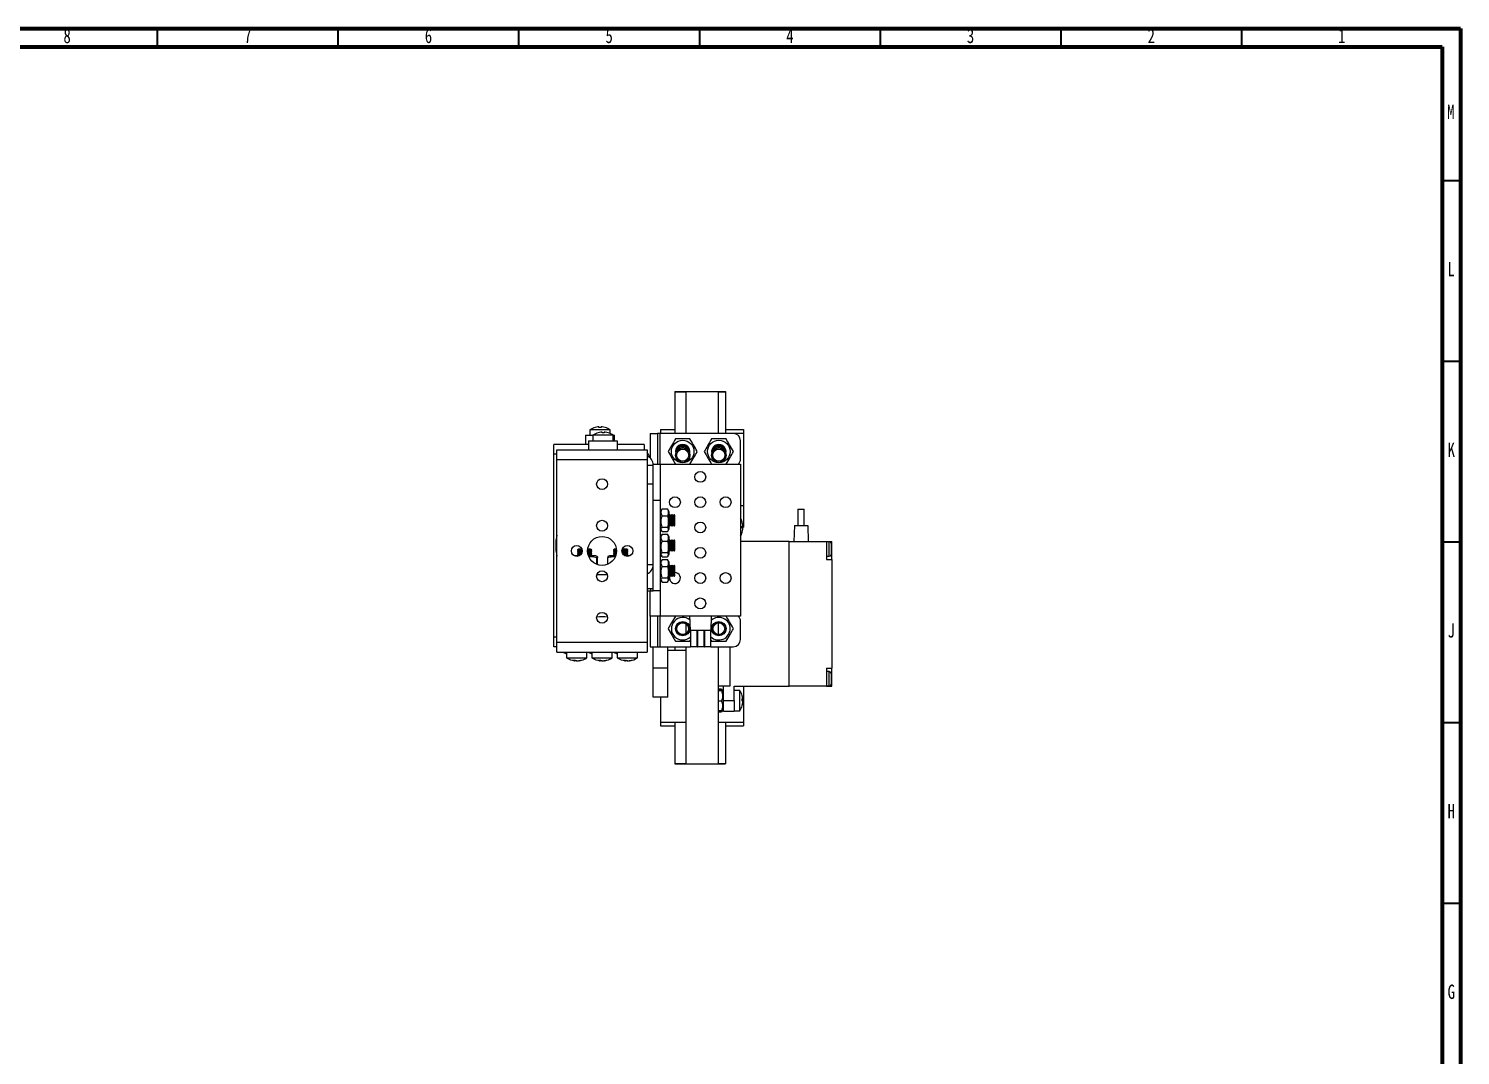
# Model space of a CAD drawing. Header units: millimetres. Extents: x 15 to 836, y 5 to 589.
# Drawn here: x 439.8 to 836, y 304.9 to 589 of the extents above; entities that cross this region are included whole.
import ezdxf

# ---------------------------------------------------------------- set-up
doc = ezdxf.new("R2010")
doc.units = ezdxf.units.MM
doc.styles.add('SLDTEXTSTYLE0', font='TXT', dxfattribs={"width": 0.75})

msp = doc.modelspace()

# ---------------------------------------------------------------- linework, layer by layer
at = {"color": 7, "linetype": 'Continuous', "lineweight": 70}
for p, q in [((15, 589), (836, 589)), ((836, 589), (836, 5)), ((20, 584), (831, 584)), ((831, 584), (831, 10))]:
    msp.add_line(p, q, dxfattribs=at)
at = {"color": 7, "linetype": 'Continuous', "lineweight": 35}
for p, q in [((475.5, 584), (475.5, 589)), ((525.5, 584), (525.5, 589)), ((575.5, 584), (575.5, 589)), ((625.5, 584), (625.5, 589)), ((675.5, 584), (675.5, 589)), ((725.5, 584), (725.5, 589)), ((775.5, 584), (775.5, 589)), ((831, 547), (836, 547)), ((831, 497), (836, 497)), ((831, 447), (836, 447)), ((831, 397), (836, 397)), ((831, 347), (836, 347))]:
    msp.add_line(p, q, dxfattribs=at)
at = {"color": 7, "linetype": 'Continuous', "lineweight": 25}
for p, q in [((618.65, 488.55), (618.65, 488.47)), ((618.65, 488.55), (632.65, 488.55)), ((618.65, 488.47), (621.65, 488.47)), ((618.65, 488.47), (618.65, 477.05)), ((621.65, 488.47), (621.65, 476.96)), ((630.65, 488.47), (632.65, 488.47)), ((630.65, 488.47), (630.65, 476.96)), ((632.65, 488.55), (632.65, 488.47)), ((632.65, 488.47), (632.65, 477.05)), ((593.93, 476.46), (593.93, 473.96)), ((593.93, 476.46), (594.58, 476.46)), ((594.58, 476.46), (595.98, 476.46)), ((595.13, 478), (595.13, 476.46)), ((600.73, 478), (595.13, 478)), ((595.98, 476.5), (595.98, 474.96)), ((601.58, 476.5), (595.98, 476.5)), ((597.63, 478.65), (597.63, 478.81)), ((598.23, 478.81), (598.23, 478.65)), ((598.48, 477.15), (598.48, 477.31)), ((599.08, 477.31), (599.08, 477.15)), ((600.73, 476.96), (600.73, 478)), ((601.58, 474.96), (601.58, 476.5)), ((601.58, 476.46), (601.93, 476.46)), ((601.93, 474.96), (601.93, 476.46)), ((611.8, 476.96), (613.8, 476.96)), ((611.8, 476.96), (611.8, 470.2)), ((613.8, 476.96), (613.8, 468.46)), ((614.54, 476.96), (613.8, 476.96)), ((634.8, 476.96), (614.54, 476.96)), ((614.65, 478.05), (618.65, 478.05)), ((614.65, 478.05), (614.65, 477.05)), ((614.65, 477.05), (614.65, 476.96)), ((614.65, 477.05), (621.65, 477.05)), ((630.65, 477.05), (637.65, 477.05)), ((632.65, 478.05), (637.65, 478.05)), ((637.65, 478.05), (637.65, 477.05)), ((637.65, 477.05), (637.65, 457.05)), ((585.15, 471.22), (585.15, 473.96)), ((594.78, 473.96), (585.15, 473.96)), ((585.99, 472.46), (610.99, 472.46)), ((585.99, 469.72), (585.99, 472.46)), ((594.78, 474.96), (594.78, 472.46)), ((594.78, 474.96), (595.43, 474.96)), ((595.43, 474.96), (602.78, 474.96)), ((602.78, 472.46), (602.78, 474.96)), ((610.15, 473.96), (602.78, 473.96)), ((610.15, 473.96), (610.15, 472.46)), ((610.99, 472.46), (610.99, 469.72)), ((622.7, 471.96), (622.67, 471.66)), ((632.7, 471.96), (632.67, 471.66)), ((636.8, 469.96), (636.8, 474.96)), ((585.15, 420.69), (585.15, 471.22)), ((610.99, 469.72), (585.99, 469.72)), ((585.99, 419.19), (585.99, 469.72)), ((610.99, 469.72), (610.99, 419.19)), ((612.64, 468.46), (614.54, 468.46)), ((612.65, 462.96), (612.65, 468.22)), ((614.54, 468.46), (636.8, 468.46)), ((636.8, 468.46), (636.8, 426.46)), ((612.65, 462.96), (610.99, 462.96)), ((612.65, 440.69), (612.65, 462.96)), ((614.65, 458.46), (612.65, 458.46)), ((614.65, 433.46), (614.65, 458.46)), ((614.99, 455.93), (614.65, 455.33)), ((615.11, 456.1), (615.01, 455.92)), ((615.11, 456.1), (616.58, 456.1)), ((616.68, 455.92), (616.58, 456.1)), ((617.05, 455.33), (616.7, 455.93)), ((636.8, 457.05), (637.65, 457.05)), ((637.65, 457.05), (637.65, 451.05)), ((652.65, 456.05), (652.65, 451.55)), ((652.65, 456.05), (654.45, 456.05)), ((654.45, 451.55), (654.45, 456.05)), ((615.11, 454.16), (616.58, 454.16)), ((617.05, 450.58), (617.05, 455.33)), ((617.16, 454.46), (617.05, 454.26)), ((617.21, 454.46), (617.16, 454.46)), ((617.16, 451.89), (617.16, 454.46)), ((617.16, 451.46), (617.16, 451.89)), ((617.35, 454.22), (617.21, 454.46)), ((617.21, 451.89), (617.21, 454.46)), ((617.21, 451.46), (617.21, 451.89)), ((617.21, 451.46), (617.35, 451.69)), ((617.48, 454.46), (617.35, 454.22)), ((617.35, 452.06), (617.35, 454.22)), ((617.35, 451.69), (617.35, 452.06)), ((617.35, 451.69), (617.48, 451.46)), ((617.54, 454.46), (617.48, 454.46)), ((617.48, 451.89), (617.48, 454.46)), ((617.48, 451.46), (617.48, 451.89)), ((617.67, 454.22), (617.54, 454.46)), ((617.54, 451.89), (617.54, 454.46)), ((617.54, 451.46), (617.54, 451.89)), ((617.54, 451.46), (617.67, 451.69)), ((617.81, 454.46), (617.67, 454.22)), ((617.67, 452.06), (617.67, 454.22)), ((617.67, 451.69), (617.67, 452.06)), ((617.67, 451.69), (617.81, 451.46)), ((617.86, 454.46), (617.81, 454.46)), ((617.81, 451.89), (617.81, 454.46)), ((617.81, 451.46), (617.81, 451.89)), ((618, 454.22), (617.86, 454.46)), ((617.86, 451.89), (617.86, 454.46)), ((617.86, 451.46), (617.86, 451.89)), ((617.86, 451.46), (618, 451.69)), ((618.13, 454.46), (618, 454.22)), ((618, 452.06), (618, 454.22)), ((618, 451.69), (618, 452.06)), ((618, 451.69), (618.13, 451.46)), ((618.19, 454.46), (618.13, 454.46)), ((618.13, 451.89), (618.13, 454.46)), ((618.13, 451.46), (618.13, 451.89)), ((618.32, 454.22), (618.19, 454.46)), ((618.19, 451.89), (618.19, 454.46)), ((618.19, 451.46), (618.19, 451.89)), ((618.19, 451.46), (618.32, 451.69)), ((618.46, 454.46), (618.32, 454.22)), ((618.32, 452.06), (618.32, 454.22)), ((618.32, 451.69), (618.32, 452.06)), ((618.32, 451.69), (618.46, 451.46)), ((618.51, 454.46), (618.46, 454.46)), ((618.46, 451.89), (618.46, 454.46)), ((618.46, 451.46), (618.46, 451.89)), ((618.65, 454.22), (618.51, 454.46)), ((618.51, 451.89), (618.51, 454.46)), ((618.51, 451.46), (618.51, 451.89)), ((618.51, 451.46), (618.65, 451.69)), ((618.65, 452.06), (618.65, 454.22)), ((618.65, 451.69), (618.65, 452.06)), ((614.65, 450.58), (614.99, 449.98)), ((614.99, 448.93), (614.65, 448.33)), ((615.11, 449.1), (615.01, 448.92)), ((615.11, 451.02), (616.58, 451.02)), ((615.11, 449.81), (616.58, 449.81)), ((615.11, 449.1), (616.58, 449.1)), ((616.68, 448.92), (616.58, 449.1)), ((616.7, 449.98), (617.05, 450.58)), ((617.05, 448.33), (616.7, 448.93)), ((617.05, 451.65), (617.16, 451.46)), ((617.05, 443.58), (617.05, 448.33)), ((617.16, 451.46), (617.21, 451.46)), ((617.48, 451.46), (617.54, 451.46)), ((617.81, 451.46), (617.86, 451.46)), ((618.13, 451.46), (618.19, 451.46)), ((618.46, 451.46), (618.51, 451.46)), ((637.24, 451.35), (637.4, 451.35)), ((637.4, 450.75), (637.24, 450.75)), ((637.25, 451.05), (637.65, 451.05)), ((651.7, 451.55), (651.55, 447.05)), ((651.7, 451.55), (655.39, 451.55)), ((655.39, 451.55), (655.55, 447.05)), ((591.97, 444.96), (591.65, 444.77)), ((591.65, 444.77), (591.65, 444.69)), ((592.59, 444.77), (591.65, 444.77)), ((591.65, 444.69), (591.97, 444.5)), ((592.59, 444.69), (591.65, 444.69)), ((591.97, 444.5), (591.65, 444.31)), ((591.65, 444.31), (591.65, 444.24)), ((592.59, 444.31), (591.65, 444.31)), ((591.65, 444.24), (591.97, 444.05)), ((592.59, 444.24), (591.65, 444.24)), ((591.97, 444.05), (591.65, 443.86)), ((591.65, 443.86), (591.65, 443.78)), ((592.59, 443.86), (591.65, 443.86)), ((591.65, 443.78), (591.97, 443.59)), ((592.59, 443.78), (591.65, 443.78)), ((592.76, 444.96), (591.97, 444.96)), ((592.76, 444.5), (591.97, 444.5)), ((592.76, 444.05), (591.97, 444.05)), ((592.96, 444.77), (592.59, 444.77)), ((592.97, 444.69), (592.59, 444.69)), ((592.98, 444.31), (592.59, 444.31)), ((592.97, 444.24), (592.59, 444.24)), ((592.87, 443.86), (592.59, 443.86)), ((592.83, 443.78), (592.59, 443.78)), ((592.9, 444.96), (592.76, 444.96)), ((592.99, 444.5), (592.76, 444.5)), ((592.93, 444.05), (592.76, 444.05)), ((595.32, 444.5), (594.49, 444.5)), ((595.65, 444.31), (594.49, 444.31)), ((595.65, 444.77), (594.5, 444.77)), ((595.65, 444.69), (594.5, 444.69)), ((595.65, 444.24), (594.5, 444.24)), ((595.32, 444.05), (594.51, 444.05)), ((595.32, 444.96), (594.52, 444.96)), ((595.65, 443.86), (594.54, 443.86)), ((595.65, 443.78), (594.55, 443.78)), ((595.65, 444.77), (595.32, 444.96)), ((595.32, 444.5), (595.65, 444.69)), ((595.65, 444.31), (595.32, 444.5)), ((595.32, 444.05), (595.65, 444.24)), ((595.65, 443.86), (595.32, 444.05)), ((595.32, 443.59), (595.65, 443.78)), ((595.65, 444.69), (595.65, 444.77)), ((595.65, 444.24), (595.65, 444.31)), ((595.65, 443.78), (595.65, 443.86)), ((601.97, 444.96), (601.65, 444.77)), ((601.65, 444.77), (601.65, 444.69)), ((602.48, 444.77), (601.65, 444.77)), ((601.65, 444.69), (601.97, 444.5)), ((602.48, 444.69), (601.65, 444.69)), ((601.97, 444.5), (601.65, 444.31)), ((601.65, 444.31), (601.65, 444.24)), ((602.49, 444.31), (601.65, 444.31)), ((601.65, 444.24), (601.97, 444.05)), ((602.48, 444.24), (601.65, 444.24)), ((601.97, 444.05), (601.65, 443.86)), ((601.65, 443.86), (601.65, 443.78)), ((602.45, 443.86), (601.65, 443.86)), ((601.65, 443.78), (601.97, 443.59)), ((602.43, 443.78), (601.65, 443.78)), ((602.46, 444.96), (601.97, 444.96)), ((602.49, 444.5), (601.97, 444.5)), ((602.47, 444.05), (601.97, 444.05)), ((605.32, 444.5), (603.99, 444.5)), ((605.65, 444.31), (604, 444.31)), ((605.65, 444.69), (604.01, 444.69)), ((605.65, 444.24), (604.01, 444.24)), ((605.65, 444.77), (604.02, 444.77)), ((605.32, 444.05), (604.05, 444.05)), ((605.32, 444.96), (604.08, 444.96)), ((605.65, 443.86), (604.12, 443.86)), ((605.65, 443.78), (604.15, 443.78)), ((605.65, 444.77), (605.32, 444.96)), ((605.32, 444.5), (605.65, 444.69)), ((605.65, 444.31), (605.32, 444.5)), ((605.32, 444.05), (605.65, 444.24)), ((605.65, 443.86), (605.32, 444.05)), ((605.32, 443.59), (605.65, 443.78)), ((605.65, 444.69), (605.65, 444.77)), ((605.65, 444.24), (605.65, 444.31)), ((605.65, 443.78), (605.65, 443.86)), ((615.11, 447.16), (616.58, 447.16)), ((615.11, 444.02), (616.58, 444.02)), ((617.16, 447.46), (617.05, 447.26)), ((617.05, 444.65), (617.16, 444.46)), ((617.21, 447.46), (617.16, 447.46)), ((617.16, 444.89), (617.16, 447.46)), ((617.16, 444.46), (617.16, 444.89)), ((617.16, 444.46), (617.21, 444.46)), ((617.35, 447.22), (617.21, 447.46)), ((617.21, 444.89), (617.21, 447.46)), ((617.21, 444.46), (617.21, 444.89)), ((617.21, 444.46), (617.35, 444.69)), ((617.48, 447.46), (617.35, 447.22)), ((617.35, 445.06), (617.35, 447.22)), ((617.35, 444.69), (617.35, 445.06)), ((617.35, 444.69), (617.48, 444.46)), ((617.54, 447.46), (617.48, 447.46)), ((617.48, 444.89), (617.48, 447.46)), ((617.48, 444.46), (617.48, 444.89)), ((617.48, 444.46), (617.54, 444.46)), ((617.67, 447.22), (617.54, 447.46)), ((617.54, 444.89), (617.54, 447.46)), ((617.54, 444.46), (617.54, 444.89)), ((617.54, 444.46), (617.67, 444.69)), ((617.81, 447.46), (617.67, 447.22)), ((617.67, 445.06), (617.67, 447.22)), ((617.67, 444.69), (617.67, 445.06)), ((617.67, 444.69), (617.81, 444.46)), ((617.86, 447.46), (617.81, 447.46)), ((617.81, 444.89), (617.81, 447.46)), ((617.81, 444.46), (617.81, 444.89)), ((617.81, 444.46), (617.86, 444.46)), ((618, 447.22), (617.86, 447.46)), ((617.86, 444.89), (617.86, 447.46)), ((617.86, 444.46), (617.86, 444.89)), ((617.86, 444.46), (618, 444.69)), ((618.13, 447.46), (618, 447.22)), ((618, 445.06), (618, 447.22)), ((618, 444.69), (618, 445.06)), ((618, 444.69), (618.13, 444.46)), ((618.19, 447.46), (618.13, 447.46)), ((618.13, 444.89), (618.13, 447.46)), ((618.13, 444.46), (618.13, 444.89)), ((618.13, 444.46), (618.19, 444.46)), ((618.32, 447.22), (618.19, 447.46)), ((618.19, 444.89), (618.19, 447.46)), ((618.19, 444.46), (618.19, 444.89)), ((618.19, 444.46), (618.32, 444.69)), ((618.46, 447.46), (618.32, 447.22)), ((618.32, 445.06), (618.32, 447.22)), ((618.32, 444.69), (618.32, 445.06)), ((618.32, 444.69), (618.46, 444.46)), ((618.51, 447.46), (618.46, 447.46)), ((618.46, 444.89), (618.46, 447.46)), ((618.46, 444.46), (618.46, 444.89)), ((618.46, 444.46), (618.51, 444.46)), ((618.65, 447.22), (618.51, 447.46)), ((618.51, 444.89), (618.51, 447.46)), ((618.51, 444.46), (618.51, 444.89)), ((618.51, 444.46), (618.65, 444.69)), ((618.65, 445.06), (618.65, 447.22)), ((618.65, 444.69), (618.65, 445.06)), ((650.3, 447.05), (636.8, 447.05)), ((650.3, 407.05), (650.3, 447.05)), ((650.3, 447.05), (660.55, 447.05)), ((660.55, 447.05), (660.55, 442.11)), ((660.55, 447.05), (662.05, 447.05)), ((661.35, 447), (660.55, 447)), ((661.85, 446.5), (661.85, 446.45)), ((661.85, 446.45), (661.85, 445.4)), ((661.85, 445.4), (661.85, 444.6)), ((661.85, 444.6), (661.85, 443.56)), ((662.05, 442.11), (662.05, 447.05)), ((592.24, 443.16), (590.74, 443.16)), ((591.97, 443.59), (591.65, 443.4)), ((591.65, 443.4), (591.65, 443.33)), ((592.59, 443.4), (591.65, 443.4)), ((591.65, 443.33), (591.94, 443.16)), ((592.48, 443.33), (591.65, 443.33)), ((592.72, 443.59), (591.97, 443.59)), ((595.32, 443.59), (594.58, 443.59)), ((595.65, 443.4), (594.63, 443.4)), ((595.65, 443.33), (594.65, 443.33)), ((596.3, 443.16), (594.71, 443.16)), ((595.65, 443.4), (595.32, 443.59)), ((595.35, 443.16), (595.65, 443.33)), ((595.65, 443.33), (595.65, 443.4)), ((596.77, 443.16), (596.3, 443.16)), ((597.15, 442.94), (596.77, 443.16)), ((597.08, 440.71), (597.08, 442.63)), ((597.21, 440.67), (597.21, 442.63)), ((600.08, 440.79), (600.08, 442.63)), ((600.52, 443.16), (600.14, 442.94)), ((602.27, 443.16), (600.52, 443.16)), ((601.97, 443.59), (601.65, 443.4)), ((601.65, 443.4), (601.65, 443.33)), ((602.35, 443.4), (601.65, 443.4)), ((601.65, 443.33), (601.94, 443.16)), ((602.33, 443.33), (601.65, 443.33)), ((602.4, 443.59), (601.97, 443.59)), ((605.32, 443.59), (604.26, 443.59)), ((605.65, 443.4), (604.42, 443.4)), ((605.65, 443.33), (604.5, 443.33)), ((606.24, 443.16), (604.74, 443.16)), ((605.65, 443.4), (605.32, 443.59)), ((605.35, 443.16), (605.65, 443.33)), ((605.65, 443.33), (605.65, 443.4)), ((612.65, 433.96), (612.65, 440.69)), ((614.65, 443.58), (614.99, 442.98)), ((614.99, 441.93), (614.65, 441.33)), ((615.11, 442.1), (615.01, 441.92)), ((615.11, 442.81), (616.58, 442.81)), ((615.11, 442.1), (616.58, 442.1)), ((615.11, 440.16), (616.58, 440.16)), ((616.68, 441.92), (616.58, 442.1)), ((616.7, 442.98), (617.05, 443.58)), ((617.05, 441.33), (616.7, 441.93)), ((617.05, 436.58), (617.05, 441.33)), ((617.16, 440.46), (617.05, 440.26)), ((617.21, 440.46), (617.16, 440.46)), ((617.16, 437.89), (617.16, 440.46)), ((617.35, 440.22), (617.21, 440.46)), ((617.21, 437.89), (617.21, 440.46)), ((617.48, 440.46), (617.35, 440.22)), ((617.35, 438.06), (617.35, 440.22)), ((617.54, 440.46), (617.48, 440.46)), ((617.48, 437.89), (617.48, 440.46)), ((617.67, 440.22), (617.54, 440.46)), ((617.54, 437.89), (617.54, 440.46)), ((617.81, 440.46), (617.67, 440.22)), ((617.67, 438.06), (617.67, 440.22)), ((617.86, 440.46), (617.81, 440.46)), ((617.81, 437.89), (617.81, 440.46)), ((618, 440.22), (617.86, 440.46)), ((617.86, 437.89), (617.86, 440.46)), ((618.13, 440.46), (618, 440.22)), ((618, 438.06), (618, 440.22)), ((618.19, 440.46), (618.13, 440.46)), ((618.13, 437.89), (618.13, 440.46)), ((618.32, 440.22), (618.19, 440.46)), ((618.19, 437.89), (618.19, 440.46)), ((618.46, 440.46), (618.32, 440.22)), ((618.32, 438.06), (618.32, 440.22)), ((618.51, 440.46), (618.46, 440.46)), ((618.46, 437.89), (618.46, 440.46)), ((618.65, 440.22), (618.51, 440.46)), ((618.51, 437.89), (618.51, 440.46)), ((618.65, 438.06), (618.65, 440.22)), ((660.55, 443), (661.35, 443)), ((660.55, 442.11), (662.05, 442.11)), ((661.85, 443.56), (661.85, 443.5)), ((662.05, 442.11), (662.05, 411.99)), ((597.08, 437.96), (599.9, 437.96)), ((614.65, 436.58), (614.99, 435.98)), ((615.11, 437.02), (616.58, 437.02)), ((616.7, 435.98), (617.05, 436.58)), ((617.05, 437.65), (617.16, 437.46)), ((617.16, 437.46), (617.16, 437.89)), ((617.16, 437.46), (617.21, 437.46)), ((617.21, 437.46), (617.21, 437.89)), ((617.21, 437.46), (617.35, 437.69)), ((617.35, 437.69), (617.35, 438.06)), ((617.35, 437.69), (617.48, 437.46)), ((617.48, 437.46), (617.48, 437.89)), ((617.48, 437.46), (617.54, 437.46)), ((617.54, 437.46), (617.54, 437.89)), ((617.54, 437.46), (617.67, 437.69)), ((617.67, 437.69), (617.67, 438.06)), ((617.67, 437.69), (617.81, 437.46)), ((617.81, 437.46), (617.81, 437.89)), ((617.81, 437.46), (617.86, 437.46)), ((617.86, 437.46), (617.86, 437.89)), ((617.86, 437.46), (618, 437.69)), ((618, 437.69), (618, 438.06)), ((618, 437.69), (618.13, 437.46)), ((618.13, 437.46), (618.13, 437.89)), ((618.13, 437.46), (618.19, 437.46)), ((618.19, 437.46), (618.19, 437.89)), ((618.19, 437.46), (618.32, 437.69)), ((618.32, 437.69), (618.32, 438.06)), ((618.32, 437.69), (618.46, 437.46)), ((618.46, 437.46), (618.46, 437.89)), ((618.46, 437.46), (618.51, 437.46)), ((618.51, 437.46), (618.51, 437.89)), ((618.51, 437.46), (618.65, 437.69)), ((618.65, 437.69), (618.65, 438.06)), ((612.65, 433.96), (610.99, 433.96)), ((610.99, 433.46), (611.91, 433.46)), ((611.8, 426.46), (611.8, 433.46)), ((611.91, 433.46), (612.65, 433.46)), ((612.65, 433.46), (612.65, 433.96)), ((614.65, 433.46), (612.65, 433.46)), ((615.11, 435.81), (616.58, 435.81)), ((614.54, 426.46), (611.8, 426.46)), ((611.8, 426.46), (611.8, 417.96)), ((613.8, 426.46), (613.8, 417.96)), ((636.8, 426.46), (614.54, 426.46)), ((621.65, 424.43), (621.65, 421.48)), ((622.96, 422.46), (622.82, 426.46)), ((628.64, 422.46), (628.78, 426.46)), ((630.65, 424.65), (630.65, 421.26)), ((636.8, 419.96), (636.8, 424.96)), ((585.15, 417.96), (585.15, 420.69)), ((628.64, 422.46), (622.96, 422.46)), ((623, 422.46), (623, 417.96)), ((624.8, 417.96), (624.8, 422.46)), ((624.9, 422.46), (624.9, 417.96)), ((626.7, 417.96), (626.7, 422.46)), ((626.8, 422.46), (626.8, 417.96)), ((628.6, 417.96), (628.6, 422.46)), ((585.99, 417.96), (585.15, 417.96)), ((585.99, 419.19), (610.99, 419.19)), ((585.99, 416.46), (585.99, 419.19)), ((585.99, 416.46), (610.99, 416.46)), ((587.85, 416.46), (587.85, 416.41)), ((587.85, 416.41), (588.69, 416.41)), ((588.69, 416.46), (588.69, 414.91)), ((594.29, 414.91), (594.29, 416.46)), ((594.85, 416.46), (594.85, 416.41)), ((594.85, 416.41), (595.69, 416.41)), ((595.69, 416.46), (595.69, 414.91)), ((601.29, 414.91), (601.29, 416.46)), ((601.85, 416.46), (601.85, 416.41)), ((601.85, 416.41), (602.69, 416.41)), ((602.69, 416.46), (602.69, 414.91)), ((608.29, 414.91), (608.29, 416.46)), ((610.99, 419.19), (610.99, 416.46)), ((611.8, 417.96), (613.8, 417.96)), ((612.65, 412.05), (612.65, 417.96)), ((613.8, 417.96), (614.54, 417.96)), ((614.54, 417.96), (623, 417.96)), ((616.65, 412.05), (616.65, 417.96)), ((616.65, 417.05), (621.65, 417.05)), ((618.65, 417.96), (618.65, 417.05)), ((621.65, 417.96), (621.65, 385.64)), ((622.82, 419.46), (623, 419.77)), ((624.8, 417.96), (623, 417.96)), ((624.8, 417.96), (624.9, 417.96)), ((626.7, 417.96), (624.9, 417.96)), ((626.7, 417.96), (626.8, 417.96)), ((628.6, 417.96), (626.8, 417.96)), ((628.6, 419.77), (628.78, 419.46)), ((628.6, 417.96), (634.8, 417.96)), ((630.65, 417.96), (630.65, 385.64)), ((633.8, 417.96), (633.8, 407.05)), ((588.69, 414.91), (594.29, 414.91)), ((590.96, 414.09), (590.96, 414.26)), ((592.02, 414.13), (592.02, 414.09)), ((595.69, 414.91), (601.29, 414.91)), ((597.96, 414.09), (597.96, 414.26)), ((599.02, 414.13), (599.02, 414.09)), ((602.69, 414.91), (608.29, 414.91)), ((604.96, 414.09), (604.96, 414.26)), ((606.02, 414.13), (606.02, 414.09)), ((616.65, 412.05), (612.65, 412.05)), ((612.65, 404.05), (612.65, 412.05)), ((616.65, 404.05), (616.65, 412.05)), ((660.55, 411.99), (660.55, 407.05)), ((660.55, 411.99), (662.05, 411.99)), ((661.35, 411.11), (660.55, 411.11)), ((661.85, 410.61), (661.85, 410.55)), ((661.85, 410.55), (661.85, 409.51)), ((661.85, 409.51), (661.85, 408.71)), ((661.85, 408.71), (661.85, 407.66)), ((662.05, 407.05), (662.05, 411.99)), ((633.8, 407.05), (630.65, 407.05)), ((631.58, 406.23), (630.65, 406.23)), ((631.58, 405.86), (630.65, 405.86)), ((631.58, 405.74), (630.65, 405.74)), ((631.58, 406.23), (631.75, 405.81)), ((631.58, 405.86), (631.69, 405.85)), ((631.78, 405.88), (631.61, 406.19)), ((632.05, 405.43), (631.83, 405.81)), ((632.05, 403.05), (632.05, 407.05)), ((635.05, 403.05), (635.05, 407.05)), ((635.05, 407.05), (650.3, 407.05)), ((636.59, 405.85), (635.05, 405.85)), ((636.59, 403.54), (636.59, 405.85)), ((637.65, 407.05), (637.65, 397.05)), ((660.55, 407.05), (650.3, 407.05)), ((660.55, 407.11), (661.35, 407.11)), ((660.55, 407.05), (662.05, 407.05)), ((661.85, 407.66), (661.85, 407.61)), ((616.65, 404.05), (612.65, 404.05)), ((614.65, 404.05), (614.65, 397.05)), ((631.58, 402.94), (630.65, 402.94)), ((631.58, 400.25), (630.65, 400.25)), ((631.71, 400.27), (631.58, 399.88)), ((631.61, 399.92), (631.83, 400.3)), ((631.83, 400.3), (632.05, 400.68)), ((632.05, 403.05), (635.05, 403.05)), ((632.05, 400.05), (632.05, 403.05)), ((635.05, 403.05), (635.05, 400.05)), ((635.05, 400.25), (636.59, 400.25)), ((636.59, 400.25), (636.59, 403.54)), ((637.25, 403.45), (637.41, 403.45)), ((637.42, 403.61), (637.41, 403.61)), ((637.42, 402.5), (637.41, 402.5)), ((614.65, 397.05), (621.65, 397.05)), ((614.65, 397.05), (614.65, 396.05)), ((618.65, 397.05), (618.65, 385.64)), ((631.58, 399.88), (630.65, 399.88)), ((630.65, 397.05), (637.65, 397.05)), ((635.05, 400.05), (632.05, 400.05)), ((632.65, 397.05), (632.65, 385.64)), ((637.65, 397.05), (637.65, 396.05)), ((614.65, 396.05), (618.65, 396.05)), ((632.65, 396.05), (637.65, 396.05)), ((618.65, 385.64), (618.65, 385.55)), ((618.65, 385.64), (621.65, 385.64)), ((618.65, 385.55), (632.65, 385.55)), ((630.65, 385.64), (632.65, 385.64)), ((632.65, 385.64), (632.65, 385.55))]:
    msp.add_line(p, q, dxfattribs=at)
at = {"color": 8, "linetype": 'Continuous', "lineweight": 25}
for p, q in [((614.54, 468.46), (614.54, 476.96)), ((585.99, 471.22), (585.15, 471.22)), ((610.99, 468.22), (612.65, 468.22)), ((614.54, 468.46), (614.54, 458.46)), ((661.35, 443), (661.35, 447)), ((610.99, 440.69), (612.65, 440.69)), ((611.91, 433.96), (611.91, 433.46)), ((614.54, 433.46), (614.54, 426.46)), ((614.54, 417.96), (614.54, 426.46)), ((585.15, 420.69), (585.99, 420.69)), ((590.92, 414.1), (590.92, 414.25)), ((591.14, 414.1), (591.14, 414.2)), ((592.16, 414.16), (592.16, 414.1)), ((597.92, 414.1), (597.92, 414.25)), ((598.14, 414.1), (598.14, 414.2)), ((599.16, 414.16), (599.16, 414.1)), ((604.92, 414.1), (604.92, 414.25)), ((605.14, 414.1), (605.14, 414.2)), ((606.16, 414.16), (606.16, 414.1)), ((661.35, 409.11), (661.35, 411.11)), ((661.35, 407.11), (661.35, 409.11)), ((637.25, 403.45), (637.4, 403.45)), ((637.4, 403.25), (637.25, 403.25)), ((637.4, 402.41), (637.39, 402.41))]:
    msp.add_line(p, q, dxfattribs=at)
at = {"color": 7, "linetype": 'Continuous', "lineweight": 25, "flags": 128}
for points in [[(617.35, 437.68), (617.28, 437.53), (617.17, 436.96)], [(637.24, 404.47), (637.25, 404.46), (637.25, 404.45)], [(637.24, 403.11), (637.25, 403.03), (637.25, 403)]]:
    msp.add_lwpolyline(points, dxfattribs=at)
at = {"color": 7, "linetype": 'Continuous', "lineweight": 25}
for centre, radius in [((620.8, 471.96), 3.12), ((620.8, 470.96), 2), ((620.8, 470.96), 1.67), ((630.8, 471.96), 3.12), ((630.8, 470.96), 2), ((630.8, 470.96), 1.67), ((598.49, 462.96), 1.5), ((625.67, 464.96), 1.5), ((618.67, 457.96), 1.5), ((625.67, 457.96), 1.5), ((632.67, 457.96), 1.5), ((598.49, 451.46), 1.5), ((625.67, 450.96), 1.5), ((598.49, 444.46), 4), ((591.49, 444.46), 1.5), ((605.49, 444.46), 1.5), ((625.67, 443.96), 1.5), ((598.49, 437.46), 1.5), ((625.67, 436.96), 1.5), ((632.67, 436.96), 1.5), ((625.67, 429.96), 1.5), ((598.49, 425.96), 1.5), ((620.8, 422.96), 2), ((620.8, 422.96), 1.89), ((620.8, 422.96), 1.62), ((630.8, 422.96), 2), ((630.8, 422.96), 1.89), ((630.8, 422.96), 1.62)]:
    msp.add_circle(centre, radius, dxfattribs=at)
for centre, radius, start, end in [((597.93, 473.86), 5, 106.1021, 124.0558), ((598.78, 472.36), 5, 106.1021, 124.0558), ((597.93, 473.86), 4.99, 96.9046, 106.0765), ((590.3, 475.05), 7.21, 29.9249, 29.9986), ((590.97, 473.45), 7.42, 29.9259, 29.9976), ((598.78, 472.36), 4.99, 96.9046, 106.0765), ((597.93, 473.06), 5.6, 86.9304, 93.0696), ((598.78, 471.56), 5.6, 86.9303, 93.0697), ((597.93, 473.86), 4.99, 73.9235, 83.0954), ((597.93, 473.86), 5, 55.9442, 73.8979), ((605.57, 475.05), 7.21, 150.0014, 150.0751), ((598.78, 472.36), 4.99, 73.9235, 83.0954), ((598.78, 472.36), 5, 55.9442, 73.8979), ((605.09, 474.31), 5.69, 149.9916, 150.085), ((634.8, 474.96), 2, 0, 90), ((609.06, 469.72), 2.74, 11.0466, 45.2834), ((620.8, 471.96), 2, 345.5225, 194.4775), ((620.8, 471.96), 1.89, 360, 188.959), ((620.8, 471.96), 1.62, 6.5952, 173.4048), ((620.8, 470.96), 2.25, 49.7562, 130.2438), ((630.8, 471.96), 2, 345.5225, 194.4775), ((630.8, 471.96), 1.89, 360, 188.959), ((630.8, 471.96), 1.62, 6.5952, 173.4048), ((630.8, 470.96), 2.25, 49.7562, 130.2438), ((609.91, 468.22), 2.74, 0, 66.7322), ((634.8, 469.96), 2, 311.4096, 0), ((632.45, 451.05), 5, 16.1021, 29.4118), ((633.3, 459.27), 7.89, 299.971, 300.0383), ((632.45, 451.05), 4.99, 6.9046, 16.0765), ((598.15, 445.96), 12.5, 166.5185, 193.4815), ((632.45, 451.05), 5, 330.5882, 343.8979), ((631.64, 451.05), 5.61, 356.9338, 3.0662), ((632.45, 451.05), 4.99, 343.9235, 353.0954), ((637.51, 450.12), 0.523, 239.4869, 240.5038), ((661.35, 446.5), 0.5, 0, 90), ((609.91, 440.69), 2.74, 293.2772, 0), ((661.35, 443.5), 0.5, 270, 0), ((618.67, 436.96), 1.5, 180, 90.9116), ((620.8, 422.96), 3.13, 48.8209, 314.7488), ((630.8, 422.96), 3.13, 360, 131.1791), ((634.8, 424.96), 2, 0, 48.5904), ((630.8, 422.96), 3.13, 225.2512, 360), ((590.65, 420.56), 5, 235.9442, 246.9762), ((597.65, 420.56), 5, 235.9442, 246.9762), ((604.65, 420.56), 5, 235.9442, 246.9762), ((634.8, 419.96), 2, 270, 0), ((591.49, 419.06), 5, 235.9442, 263.0808), ((590.76, 418.3), 4.05, 266.3883, 273.6117), ((591.29, 415.67), 1.61, 241.0397, 256.7887), ((591.65, 417.71), 3.65, 259.1072, 261.8876), ((591.8, 415.67), 1.61, 241.0387, 256.7897), ((591.32, 417.75), 3.69, 278.1399, 288.7683), ((591.49, 419.06), 5, 276.8046, 304.0558), ((591.64, 417.75), 3.69, 278.1398, 288.7677), ((592.66, 415.81), 1.56, 264.1809, 275.8191), ((598.49, 419.06), 5, 235.9442, 263.0808), ((597.76, 418.3), 4.05, 266.3883, 273.6117), ((598.29, 415.67), 1.61, 241.0391, 256.7907), ((598.65, 417.71), 3.65, 259.1072, 261.8876), ((598.8, 415.67), 1.61, 241.0387, 256.7897), ((598.32, 417.75), 3.69, 278.1393, 288.7689), ((598.49, 419.06), 5, 276.8046, 304.0558), ((598.64, 417.75), 3.69, 278.1395, 288.7681), ((599.66, 415.81), 1.56, 264.1809, 275.8191), ((605.49, 419.06), 5, 235.9442, 263.0808), ((604.76, 418.3), 4.05, 266.3883, 273.6117), ((605.29, 415.67), 1.61, 241.0391, 256.7907), ((605.65, 417.71), 3.65, 259.1072, 261.8876), ((605.8, 415.67), 1.61, 241.0387, 256.7897), ((605.32, 417.75), 3.69, 278.1393, 288.7689), ((605.49, 419.06), 5, 276.8046, 304.0558), ((605.64, 417.75), 3.69, 278.1395, 288.7681), ((606.66, 415.81), 1.56, 264.1809, 275.8191), ((661.35, 410.61), 0.5, 0, 90), ((632.45, 403.05), 5, 16.322, 34.0558), ((632.59, 403.11), 4.85, 7.013, 16.3148), ((632.45, 403.05), 5, 6.3425, 16.322), ((661.35, 407.61), 0.5, 270, 0), ((632.45, 403.05), 5, 325.9442, 343.678), ((636.99, 403.14), 0.518, 37.7059, 61.054), ((631.81, 403.3), 5.44, 356.8861, 3.1139), ((636.99, 403.56), 0.518, 298.946, 322.2942), ((636.99, 402.55), 0.518, 37.7056, 61.0542), ((632.59, 403.11), 4.85, 343.6852, 352.987), ((632.45, 403.05), 5, 343.678, 353.645), ((632.59, 403), 4.85, 343.6852, 352.987), ((637.08, 401.69), 0.174, 342.5026, 17.4974)]:
    msp.add_arc(centre, radius, start, end, dxfattribs=at)
msp.add_ellipse((598.65, 422.65), major_axis=(6.25, 0), ratio=0.57735, start_param=1.356566, end_param=1.837251, dxfattribs=at)
for points, knots in [([(597.63, 478.81), (597.63, 478.81), (597.62, 478.82), (597.57, 478.83), (597.5, 478.83), (597.41, 478.82), (597.36, 478.81), (597.33, 478.81)], [0, 0, 0, 0, 0.2135016, 0.4270649, 0.6389511, 0.8501198, 1, 1, 1, 1]), ([(598.48, 477.31), (598.47, 477.31), (598.47, 477.32), (598.42, 477.33), (598.34, 477.33), (598.26, 477.32), (598.2, 477.31), (598.18, 477.31)], [0, 0, 0, 0, 0.21352, 0.427081, 0.638954, 0.85012, 1, 1, 1, 1]), ([(598.53, 478.81), (598.5, 478.81), (598.43, 478.82), (598.34, 478.83), (598.28, 478.83), (598.24, 478.82), (598.23, 478.81), (598.23, 478.81)], [0, 0, 0, 0, 0.213489, 0.427055, 0.638945, 0.850116, 1, 1, 1, 1]), ([(599.38, 477.31), (599.34, 477.31), (599.28, 477.32), (599.19, 477.33), (599.12, 477.33), (599.08, 477.32), (599.08, 477.31), (599.08, 477.31)], [0, 0, 0, 0, 0.21351, 0.4270669, 0.6389592, 0.8500916, 1, 1, 1, 1]), ([(618.78, 475.46), (618.42, 474.83), (617.74, 473.66), (617.07, 472.5), (616.76, 471.96)], [0, 0, 0, 0, 0.534703, 1, 1, 1, 1]), ([(622.82, 475.46), (622.64, 475.46), (621.81, 475.46), (620.41, 475.46), (619.26, 475.46), (618.78, 475.46)], [0, 0, 0, 0, 0.134829, 0.638456, 1, 1, 1, 1]), ([(624.84, 471.96), (624.48, 472.58), (623.81, 473.75), (623.13, 474.91), (622.82, 475.46)], [0, 0, 0, 0, 0.534702, 1, 1, 1, 1]), ([(628.78, 475.46), (628.42, 474.83), (627.74, 473.66), (627.07, 472.5), (626.76, 471.96)], [0, 0, 0, 0, 0.534704, 1, 1, 1, 1]), ([(632.82, 475.46), (632.64, 475.46), (631.81, 475.46), (630.41, 475.46), (629.26, 475.46), (628.78, 475.46)], [0, 0, 0, 0, 0.134829, 0.638456, 1, 1, 1, 1]), ([(634.84, 471.96), (634.48, 472.58), (633.81, 473.75), (633.13, 474.91), (632.82, 475.46)], [0, 0, 0, 0, 0.534704, 1, 1, 1, 1]), ([(616.76, 471.96), (617.12, 471.33), (617.8, 470.16), (618.47, 469), (618.78, 468.46)], [0, 0, 0, 0, 0.534704, 1, 1, 1, 1]), ([(622.82, 468.46), (623.18, 469.08), (623.86, 470.25), (624.53, 471.41), (624.84, 471.96)], [0, 0, 0, 0, 0.534704, 1, 1, 1, 1]), ([(626.76, 471.96), (627.12, 471.33), (627.8, 470.16), (628.47, 469), (628.78, 468.46)], [0, 0, 0, 0, 0.534703, 1, 1, 1, 1]), ([(632.82, 468.46), (633.18, 469.08), (633.86, 470.25), (634.53, 471.41), (634.84, 471.96)], [0, 0, 0, 0, 0.534702, 1, 1, 1, 1]), ([(615.11, 454.16), (614.98, 454.51), (614.74, 455.16), (614.99, 455.8), (615.11, 456.1)], [0, 0, 0, 0, 0.534689, 1, 1, 1, 1]), ([(616.58, 456.1), (616.71, 455.76), (616.95, 455.11), (616.7, 454.46), (616.58, 454.16)], [0, 0, 0, 0, 0.5346927, 1, 1, 1, 1]), ([(615.11, 451.02), (614.98, 451.58), (614.74, 452.63), (614.99, 453.68), (615.11, 454.16)], [0, 0, 0, 0, 0.534691, 1, 1, 1, 1]), ([(616.58, 454.16), (616.71, 453.6), (616.95, 452.55), (616.7, 451.5), (616.58, 451.02)], [0, 0, 0, 0, 0.534691, 1, 1, 1, 1]), ([(615.11, 449.81), (615.07, 449.86), (614.89, 450.11), (614.79, 450.53), (615.02, 450.87), (615.11, 451.02)], [0, 0, 0, 0, 0.13644, 0.63974, 1, 1, 1, 1]), ([(615.11, 447.16), (614.98, 447.51), (614.74, 448.16), (614.99, 448.8), (615.11, 449.1)], [0, 0, 0, 0, 0.534691, 1, 1, 1, 1]), ([(616.58, 451.02), (616.68, 450.87), (616.9, 450.53), (616.8, 450.11), (616.62, 449.86), (616.58, 449.81)], [0, 0, 0, 0, 0.36026, 0.86356, 1, 1, 1, 1]), ([(616.58, 449.1), (616.71, 448.76), (616.95, 448.11), (616.7, 447.46), (616.58, 447.16)], [0, 0, 0, 0, 0.534691, 1, 1, 1, 1]), ([(637.4, 451.35), (637.4, 451.36), (637.41, 451.36), (637.42, 451.42), (637.42, 451.49), (637.41, 451.57), (637.4, 451.63), (637.4, 451.65)], [0, 0, 0, 0, 0.213497, 0.427065, 0.638953, 0.850112, 1, 1, 1, 1]), ([(637.4, 450.45), (637.4, 450.49), (637.41, 450.55), (637.42, 450.64), (637.42, 450.71), (637.41, 450.75), (637.4, 450.75), (637.4, 450.75)], [0, 0, 0, 0, 0.2135, 0.42707, 0.63896, 0.850112, 1, 1, 1, 1]), ([(615.11, 442.81), (615.07, 442.86), (614.89, 443.11), (614.79, 443.53), (615.02, 443.87), (615.11, 444.02)], [0, 0, 0, 0, 0.13644, 0.63974, 1, 1, 1, 1]), ([(615.11, 444.02), (614.98, 444.58), (614.74, 445.63), (614.99, 446.68), (615.11, 447.16)], [0, 0, 0, 0, 0.534692, 1, 1, 1, 1]), ([(616.58, 447.16), (616.71, 446.6), (616.95, 445.55), (616.7, 444.5), (616.58, 444.02)], [0, 0, 0, 0, 0.534692, 1, 1, 1, 1]), ([(616.58, 444.02), (616.68, 443.87), (616.9, 443.53), (616.8, 443.11), (616.62, 442.86), (616.58, 442.81)], [0, 0, 0, 0, 0.36026, 0.86356, 1, 1, 1, 1]), ([(594.87, 442.85), (595.05, 442.88), (595.79, 443.04), (596.53, 442.8), (597.08, 442.63)], [0, 0, 0, 0, 0.251938, 1, 1, 1, 1]), ([(597.08, 442.63), (597.1, 442.79), (597.15, 443.09), (597.19, 442.78), (597.21, 442.63)], [0, 0, 0, 0, 0.534704, 1, 1, 1, 1]), ([(600.14, 442.93), (600.14, 442.93), (600.12, 443.03), (600.1, 442.83), (600.08, 442.63)], [0, 0, 0, 0, 0.016658, 1, 1, 1, 1]), ([(600.08, 442.63), (600.49, 442.76), (601.16, 442.98), (601.84, 442.88), (602.1, 442.85)], [0, 0, 0, 0, 0.616277, 1, 1, 1, 1]), ([(615.11, 440.16), (614.98, 440.51), (614.74, 441.16), (614.99, 441.8), (615.11, 442.1)], [0, 0, 0, 0, 0.534689, 1, 1, 1, 1]), ([(615.11, 437.02), (614.98, 437.58), (614.74, 438.63), (614.99, 439.68), (615.11, 440.16)], [0, 0, 0, 0, 0.534692, 1, 1, 1, 1]), ([(616.58, 442.1), (616.71, 441.76), (616.95, 441.11), (616.7, 440.46), (616.58, 440.16)], [0, 0, 0, 0, 0.534692, 1, 1, 1, 1]), ([(616.58, 440.16), (616.71, 439.6), (616.95, 438.55), (616.7, 437.5), (616.58, 437.02)], [0, 0, 0, 0, 0.534692, 1, 1, 1, 1]), ([(615.11, 435.81), (615.07, 435.86), (614.89, 436.11), (614.79, 436.53), (615.02, 436.87), (615.11, 437.02)], [0, 0, 0, 0, 0.13644, 0.63974, 1, 1, 1, 1]), ([(616.58, 437.02), (616.68, 436.87), (616.9, 436.53), (616.8, 436.11), (616.62, 435.86), (616.58, 435.81)], [0, 0, 0, 0, 0.36026, 0.86356, 1, 1, 1, 1]), ([(618.78, 426.46), (618.42, 425.83), (617.74, 424.66), (617.07, 423.5), (616.76, 422.96)], [0, 0, 0, 0, 0.534703, 1, 1, 1, 1]), ([(634.84, 422.96), (634.48, 423.58), (633.81, 424.75), (633.13, 425.91), (632.82, 426.46)], [0, 0, 0, 0, 0.534704, 1, 1, 1, 1]), ([(616.76, 422.96), (617.12, 422.33), (617.8, 421.16), (618.47, 420), (618.78, 419.46)], [0, 0, 0, 0, 0.534703, 1, 1, 1, 1]), ([(632.82, 419.46), (633.18, 420.08), (633.86, 421.25), (634.53, 422.41), (634.84, 422.96)], [0, 0, 0, 0, 0.534702, 1, 1, 1, 1]), ([(618.78, 419.46), (619.26, 419.46), (620.41, 419.46), (621.81, 419.46), (622.64, 419.46), (622.82, 419.46)], [0, 0, 0, 0, 0.361544, 0.865171, 1, 1, 1, 1]), ([(628.78, 419.46), (629.26, 419.46), (630.41, 419.46), (631.81, 419.46), (632.64, 419.46), (632.82, 419.46)], [0, 0, 0, 0, 0.361544, 0.865171, 1, 1, 1, 1]), ([(590.82, 414.1), (590.85, 414.1), (590.9, 414.09), (590.95, 414.09), (590.97, 414.09), (590.96, 414.09), (590.93, 414.1), (590.92, 414.1)], [0, 0, 0, 0, 0.2134991, 0.4270767, 0.6389431, 0.8501088, 1, 1, 1, 1]), ([(591.49, 414.09), (591.49, 414.09), (591.47, 414.09), (591.4, 414.09), (591.3, 414.09), (591.21, 414.09), (591.16, 414.1), (591.14, 414.1)], [0, 0, 0, 0, 0.018905, 0.285304, 0.549634, 0.813014, 1, 1, 1, 1]), ([(591.43, 414.1), (591.45, 414.1), (591.49, 414.09), (591.58, 414.09), (591.68, 414.09), (591.77, 414.09), (591.82, 414.1), (591.84, 414.1)], [0, 0, 0, 0, 0.213482, 0.427065, 0.638938, 0.850105, 1, 1, 1, 1]), ([(592.16, 414.1), (592.13, 414.1), (592.08, 414.09), (592.03, 414.09), (592.01, 414.08), (592.02, 414.09), (592.02, 414.09)], [0, 0, 0, 0, 0.3305619, 0.6612392, 0.9893577, 1, 1, 1, 1]), ([(597.82, 414.1), (597.85, 414.1), (597.9, 414.09), (597.95, 414.09), (597.97, 414.09), (597.96, 414.09), (597.93, 414.1), (597.92, 414.1)], [0, 0, 0, 0, 0.213502, 0.427082, 0.638952, 0.85012, 1, 1, 1, 1]), ([(598.49, 414.09), (598.49, 414.09), (598.47, 414.09), (598.4, 414.09), (598.3, 414.09), (598.21, 414.09), (598.16, 414.1), (598.14, 414.1)], [0, 0, 0, 0, 0.018905, 0.2853, 0.549634, 0.813017, 1, 1, 1, 1]), ([(598.43, 414.1), (598.45, 414.1), (598.49, 414.09), (598.58, 414.09), (598.68, 414.09), (598.77, 414.09), (598.82, 414.1), (598.84, 414.1)], [0, 0, 0, 0, 0.2134834, 0.4270688, 0.6389431, 0.8501167, 1, 1, 1, 1]), ([(599.16, 414.1), (599.13, 414.1), (599.08, 414.09), (599.03, 414.09), (599.01, 414.08), (599.02, 414.09), (599.02, 414.09)], [0, 0, 0, 0, 0.3305619, 0.6612392, 0.9893577, 1, 1, 1, 1]), ([(604.82, 414.1), (604.85, 414.1), (604.9, 414.09), (604.95, 414.09), (604.97, 414.09), (604.96, 414.09), (604.93, 414.1), (604.92, 414.1)], [0, 0, 0, 0, 0.213502, 0.427082, 0.638952, 0.85012, 1, 1, 1, 1]), ([(605.49, 414.09), (605.49, 414.09), (605.47, 414.09), (605.4, 414.09), (605.3, 414.09), (605.21, 414.09), (605.16, 414.1), (605.14, 414.1)], [0, 0, 0, 0, 0.018905, 0.285304, 0.549634, 0.813014, 1, 1, 1, 1]), ([(605.43, 414.1), (605.45, 414.1), (605.49, 414.09), (605.58, 414.09), (605.68, 414.09), (605.77, 414.09), (605.82, 414.1), (605.84, 414.1)], [0, 0, 0, 0, 0.213482, 0.427065, 0.638938, 0.850105, 1, 1, 1, 1]), ([(606.16, 414.1), (606.13, 414.1), (606.08, 414.09), (606.03, 414.09), (606.01, 414.08), (606.02, 414.09), (606.02, 414.09)], [0, 0, 0, 0, 0.330559, 0.661234, 0.98935, 1, 1, 1, 1]), ([(631.77, 405.81), (631.79, 405.8), (631.85, 405.78), (631.69, 405.76), (631.58, 405.74)], [0, 0, 0, 0, 0.321382, 1, 1, 1, 1]), ([(631.58, 405.74), (631.71, 405.24), (631.95, 404.3), (631.7, 403.37), (631.58, 402.94)], [0, 0, 0, 0, 0.534691, 1, 1, 1, 1]), ([(631.58, 402.94), (631.71, 402.46), (631.95, 401.56), (631.7, 400.66), (631.58, 400.25)], [0, 0, 0, 0, 0.534691, 1, 1, 1, 1]), ([(631.58, 400.25), (631.7, 400.26), (631.85, 400.28), (631.8, 400.3), (631.78, 400.3)], [0, 0, 0, 0, 0.769863, 1, 1, 1, 1]), ([(637.4, 403.45), (637.4, 403.45), (637.41, 403.45), (637.42, 403.48), (637.42, 403.54), (637.41, 403.62), (637.4, 403.67), (637.4, 403.7)], [0, 0, 0, 0, 0.2134964, 0.4270686, 0.6389564, 0.8501129, 1, 1, 1, 1]), ([(637.41, 403.46), (637.41, 403.44), (637.42, 403.38), (637.42, 403.32), (637.41, 403.26), (637.4, 403.25), (637.4, 403.25)], [0, 0, 0, 0, 0.190216, 0.489703, 0.78815, 1, 1, 1, 1]), ([(637.4, 402.83), (637.4, 402.85), (637.41, 402.91), (637.42, 403.01), (637.42, 403.11), (637.41, 403.19), (637.4, 403.23), (637.4, 403.25)], [0, 0, 0, 0, 0.213496, 0.427068, 0.638958, 0.850113, 1, 1, 1, 1]), ([(637.4, 402.52), (637.4, 402.55), (637.41, 402.62), (637.42, 402.71), (637.42, 402.79), (637.41, 402.84), (637.4, 402.86), (637.4, 402.86)], [0, 0, 0, 0, 0.213496, 0.427067, 0.638958, 0.850114, 1, 1, 1, 1]), ([(637.41, 402.65), (637.41, 402.66), (637.41, 402.66), (637.42, 402.63), (637.42, 402.57), (637.41, 402.49), (637.4, 402.43), (637.4, 402.41)], [0, 0, 0, 0, 0.114487, 0.354945, 0.593506, 0.831244, 1, 1, 1, 1])]:
    msp.add_open_spline(points, degree=3, knots=knots, dxfattribs=at)

# ---------------------------------------------------------------- texts
at = {"color": 7, "linetype": 'Continuous', "lineweight": 0, "char_height": 3.97, "attachment_point": 2, "style": 'SLDTEXTSTYLE0'}
for s, insert in [('8', (450.46, 588.97)), ('7', (500.46, 588.97)), ('6', (550.46, 588.97)), ('5', (600.46, 588.97)), ('4', (650.46, 588.97)), ('3', (700.46, 588.97)), ('2', (750.46, 588.97)), ('1', (803.21, 588.97)), ('M', (833.36, 567.97)), ('L', (833.45, 524.47)), ('K', (833.49, 474.47)), ('J', (833.47, 424.47)), ('H', (833.49, 374.47)), ('G', (833.49, 324.47))]:
    msp.add_mtext(s, dxfattribs=dict(at, insert=insert))

doc.saveas('drawing.dxf')
